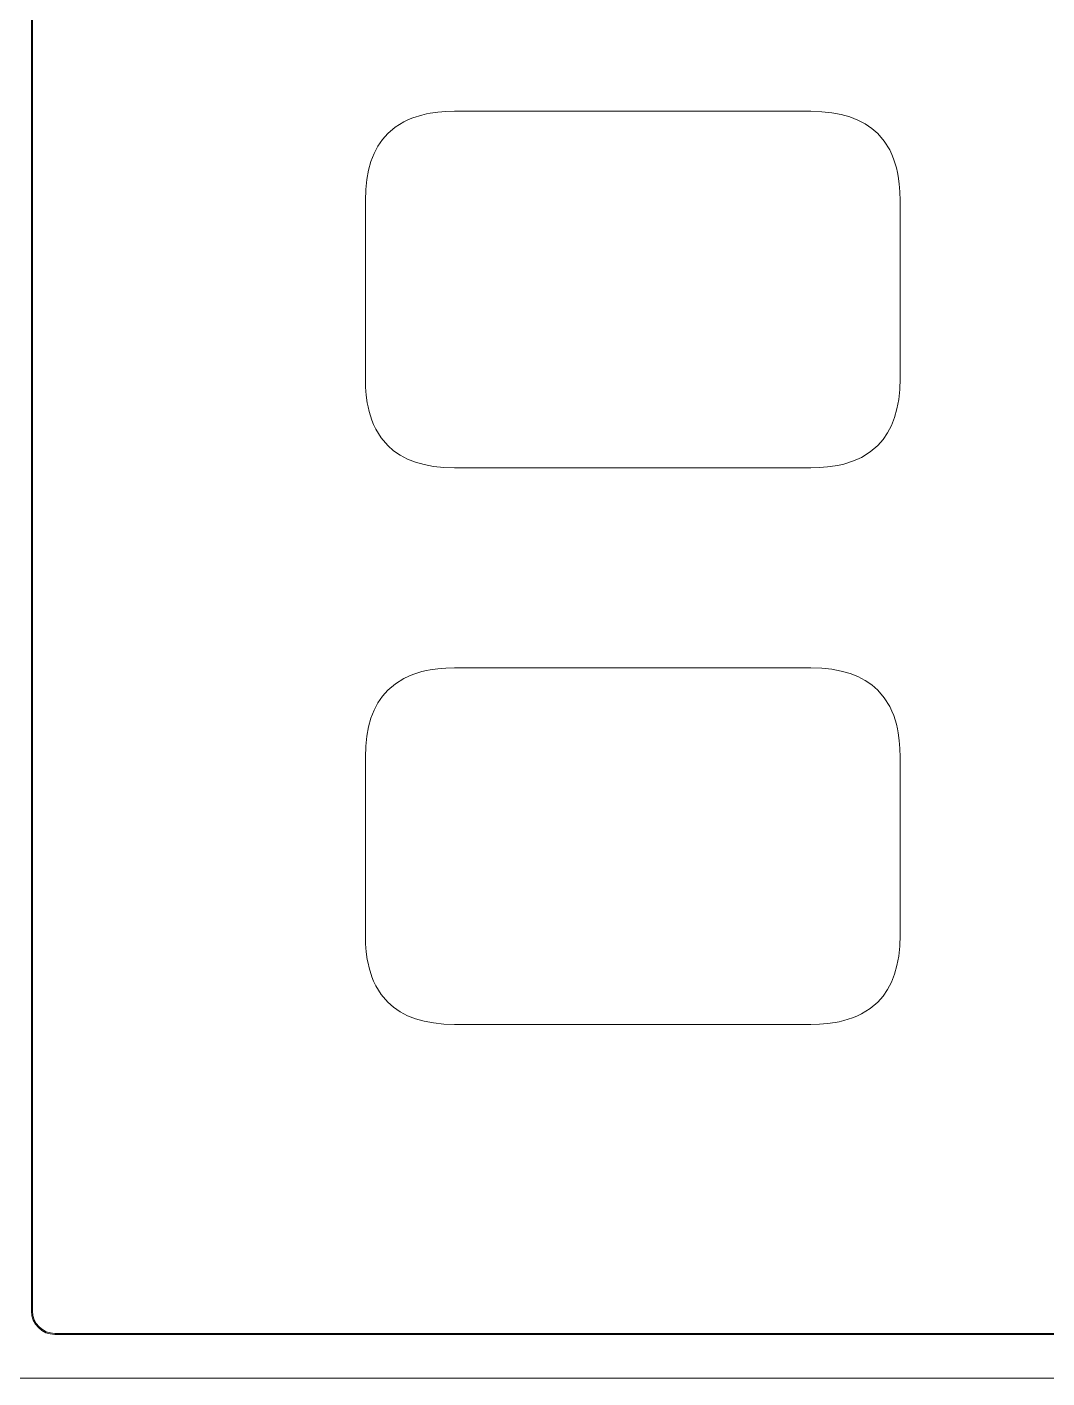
# Model space of a CAD drawing. Header units: millimetres. Extents: x -3630 to 1270, y -52213 to -49192.
# Drawn here: x -1664.96 to -1642.07, y -51440.64 to -51410.32 of the extents above; entities that cross this region are included whole.
import ezdxf

# ---------------------------------------------------------------- set-up
doc = ezdxf.new("R2010")
doc.units = ezdxf.units.MM
doc.linetypes.add('CENTER', pattern=[2, 1.25, -0.25, 0.25, -0.25])
doc.layers.add('1', color=1, linetype='CENTER')

msp = doc.modelspace()

# ---------------------------------------------------------------- linework, layer by layer
at = {"layer": '1', "color": 7, "linetype": 'Continuous', "lineweight": 18}
for p, q in [((-1664.859, -51439.145), (-1664.859, -51387.135)), ((-1664.836, -51387.145), (-1664.836, -51439.145)), ((-1655.367, -51412.216), (-1647.367, -51412.216)), ((-1657.367, -51418.216), (-1657.367, -51414.216)), ((-1645.367, -51414.216), (-1645.367, -51418.216)), ((-1647.367, -51420.216), (-1655.367, -51420.216)), ((-1655.367, -51424.708), (-1647.367, -51424.708)), ((-1657.367, -51430.708), (-1657.367, -51426.708)), ((-1645.367, -51426.708), (-1645.367, -51430.708)), ((-1647.367, -51432.708), (-1655.367, -51432.708)), ((-1664.336, -51439.645), (-1594.336, -51439.645)), ((-1594.336, -51439.667), (-1664.336, -51439.667)), ((-1665.836, -51440.645), (-1592.836, -51440.645))]:
    msp.add_line(p, q, dxfattribs=at)
at = {"layer": '1', "color": 7, "linetype": 'Continuous', "lineweight": 13}
msp.add_line((-1664.706, -51439.514), (-1664.69, -51439.498), dxfattribs=at)
at = {"layer": '1', "color": 7, "linetype": 'Continuous', "lineweight": 18}
for points in [[(-1657.367, -51414.216), (-1657.359, -51413.974), (-1657.335, -51413.747), (-1657.296, -51413.537), (-1657.242, -51413.341), (-1657.171, -51413.162), (-1657.085, -51412.998), (-1656.983, -51412.85), (-1656.866, -51412.717), (-1656.695, -51412.571), (-1656.501, -51412.45), (-1656.396, -51412.4), (-1656.299, -51412.361), (-1656.101, -51412.3), (-1655.997, -51412.275), (-1655.911, -51412.259), (-1655.74, -51412.235), (-1655.558, -51412.221), (-1655.367, -51412.216)], [(-1647.367, -51412.216), (-1647.125, -51412.224), (-1646.898, -51412.247), (-1646.687, -51412.286), (-1646.492, -51412.341), (-1646.313, -51412.411), (-1646.149, -51412.497), (-1646, -51412.599), (-1645.868, -51412.716), (-1645.721, -51412.888), (-1645.601, -51413.082), (-1645.55, -51413.187), (-1645.512, -51413.284), (-1645.45, -51413.481), (-1645.426, -51413.586), (-1645.41, -51413.671), (-1645.386, -51413.843), (-1645.371, -51414.024), (-1645.367, -51414.216)], [(-1655.367, -51420.216), (-1655.609, -51420.208), (-1655.835, -51420.185), (-1656.046, -51420.146), (-1656.241, -51420.091), (-1656.421, -51420.021), (-1656.585, -51419.935), (-1656.733, -51419.833), (-1656.866, -51419.716), (-1657.012, -51419.544), (-1657.132, -51419.35), (-1657.183, -51419.245), (-1657.222, -51419.148), (-1657.283, -51418.951), (-1657.307, -51418.846), (-1657.324, -51418.761), (-1657.348, -51418.589), (-1657.362, -51418.408), (-1657.367, -51418.216)], [(-1645.367, -51418.216), (-1645.374, -51418.458), (-1645.398, -51418.685), (-1645.437, -51418.895), (-1645.492, -51419.091), (-1645.562, -51419.27), (-1645.648, -51419.434), (-1645.75, -51419.582), (-1645.867, -51419.715), (-1646.038, -51419.862), (-1646.232, -51419.982), (-1646.338, -51420.032), (-1646.435, -51420.071), (-1646.632, -51420.132), (-1646.736, -51420.157), (-1646.822, -51420.173), (-1646.993, -51420.197), (-1647.175, -51420.211), (-1647.367, -51420.216)], [(-1657.367, -51426.708), (-1657.359, -51426.466), (-1657.335, -51426.239), (-1657.296, -51426.028), (-1657.242, -51425.833), (-1657.171, -51425.653), (-1657.085, -51425.489), (-1656.984, -51425.341), (-1656.866, -51425.209), (-1656.694, -51425.062), (-1656.5, -51424.942), (-1656.395, -51424.892), (-1656.298, -51424.853), (-1656.101, -51424.792), (-1655.997, -51424.767), (-1655.911, -51424.751), (-1655.74, -51424.727), (-1655.558, -51424.713), (-1655.367, -51424.708)], [(-1647.367, -51424.708), (-1647.124, -51424.716), (-1646.897, -51424.739), (-1646.686, -51424.778), (-1646.491, -51424.833), (-1646.312, -51424.904), (-1646.148, -51424.99), (-1646, -51425.091), (-1645.867, -51425.208), (-1645.721, -51425.38), (-1645.6, -51425.574), (-1645.55, -51425.68), (-1645.511, -51425.776), (-1645.45, -51425.973), (-1645.426, -51426.078), (-1645.41, -51426.163), (-1645.386, -51426.335), (-1645.371, -51426.516), (-1645.367, -51426.708)], [(-1655.367, -51432.708), (-1655.609, -51432.7), (-1655.836, -51432.677), (-1656.047, -51432.638), (-1656.242, -51432.583), (-1656.421, -51432.513), (-1656.585, -51432.427), (-1656.733, -51432.325), (-1656.866, -51432.208), (-1657.012, -51432.036), (-1657.133, -51431.842), (-1657.183, -51431.737), (-1657.222, -51431.64), (-1657.283, -51431.443), (-1657.307, -51431.338), (-1657.324, -51431.253), (-1657.348, -51431.081), (-1657.362, -51430.9), (-1657.367, -51430.708)], [(-1645.367, -51430.708), (-1645.374, -51430.951), (-1645.398, -51431.177), (-1645.437, -51431.388), (-1645.492, -51431.583), (-1645.562, -51431.763), (-1645.648, -51431.927), (-1645.75, -51432.075), (-1645.867, -51432.207), (-1646.039, -51432.354), (-1646.233, -51432.474), (-1646.338, -51432.525), (-1646.435, -51432.563), (-1646.632, -51432.624), (-1646.736, -51432.649), (-1646.822, -51432.665), (-1646.993, -51432.689), (-1647.175, -51432.703), (-1647.367, -51432.708)], [(-1664.336, -51439.667), (-1664.438, -51439.657), (-1664.536, -51439.628), (-1664.626, -51439.58), (-1664.705, -51439.515), (-1664.771, -51439.435), (-1664.819, -51439.345), (-1664.849, -51439.247), (-1664.859, -51439.145)], [(-1664.836, -51439.145), (-1664.827, -51439.242), (-1664.798, -51439.336), (-1664.752, -51439.422), (-1664.69, -51439.498), (-1664.614, -51439.56), (-1664.528, -51439.606), (-1664.434, -51439.635), (-1664.336, -51439.645)]]:
    msp.add_lwpolyline(points, dxfattribs=at)

doc.saveas('drawing.dxf')
